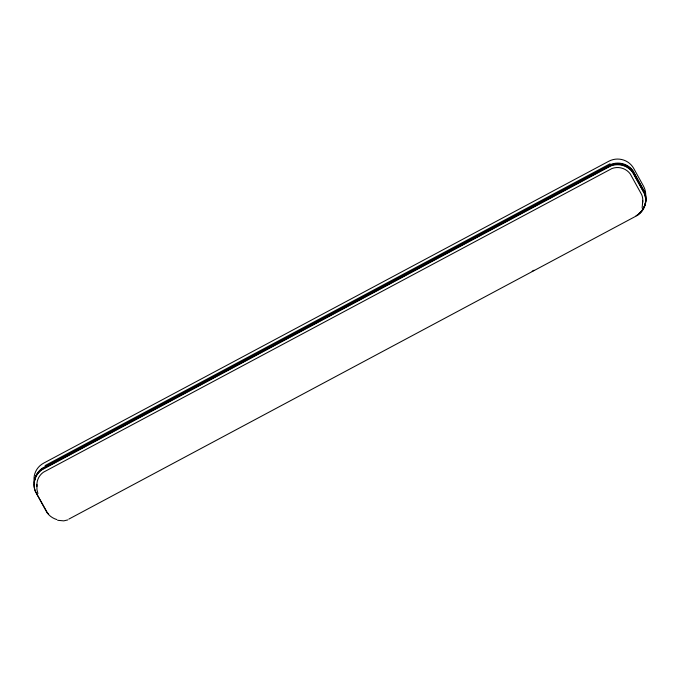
<?xml version="1.0" encoding="UTF-8"?>
<svg xmlns="http://www.w3.org/2000/svg" width="680" height="680" viewBox="0 0 680 680"><rect width="100%" height="100%" fill="white"/><g stroke="black" fill="none" stroke-linecap="round" stroke-linejoin="round"><path stroke-width="1.02" d="M36.89 484.356L36.967 489.702L37.927 493.62M642.779 200.694L642.133 207.995M636.046 215.764L637.985 214.566A18.581 18.284 0.1 0 0 644.878 204.969M45.075 465.579L610.071 163.761M532.185 271.243L534.055 270.249M68.808 519.12L637.985 215.076A18.581 18.284 0.1 0 0 644.41 193.732L632.553 172.244A18.581 18.284 0.1 0 0 610.861 165.929L41.684 469.973A18.581 18.284 0.1 0 0 35.258 491.317L47.115 512.796A18.581 18.284 0.1 0 0 56.873 519.579M67.753 519.919L63.776 520.863L57.698 520.31M36.728 493.773L47.115 512.287A18.581 18.284 0.1 0 0 48.671 514.131M36.218 492.847L35.258 490.798A18.581 18.284 0.1 0 1 41.684 469.463L610.861 165.418A18.581 18.284 0.1 0 1 632.553 171.734L644.41 193.222A18.581 18.284 0.1 0 1 645.09 204.195M645.685 195.194A18.428 18.13 0.1 0 0 643.458 186.073L633.785 168.538A18.428 18.13 0.1 0 0 608.795 161.254L43.63 463.156A18.428 18.13 0.1 0 0 34.331 482.554M643.679 208.046A18.581 18.284 0.1 0 0 644.767 192.627L632.91 171.139A18.581 18.284 0.1 0 0 611.226 164.823L42.041 468.868A18.581 18.284 0.1 0 0 34.612 480.794M643.271 208.734A18.581 18.284 0.1 0 1 642.362 210.052M641.869 210.681A18.581 18.284 0.1 0 1 638.996 213.486M643.679 207.536A18.581 18.284 0.1 0 0 644.776 192.117L632.918 170.629A18.581 18.284 0.1 0 0 611.226 164.314L42.041 468.358A18.581 18.284 0.1 0 0 34.612 480.284M643.271 208.225A18.581 18.284 0.1 0 1 642.362 209.542M642.591 202.7A15.716 15.462 0.1 0 0 641.741 194.744L630.233 173.901A15.716 15.462 0.1 0 0 611.889 168.555L43.367 472.252A15.716 15.462 0.1 0 0 36.975 486.379"/></g></svg>
